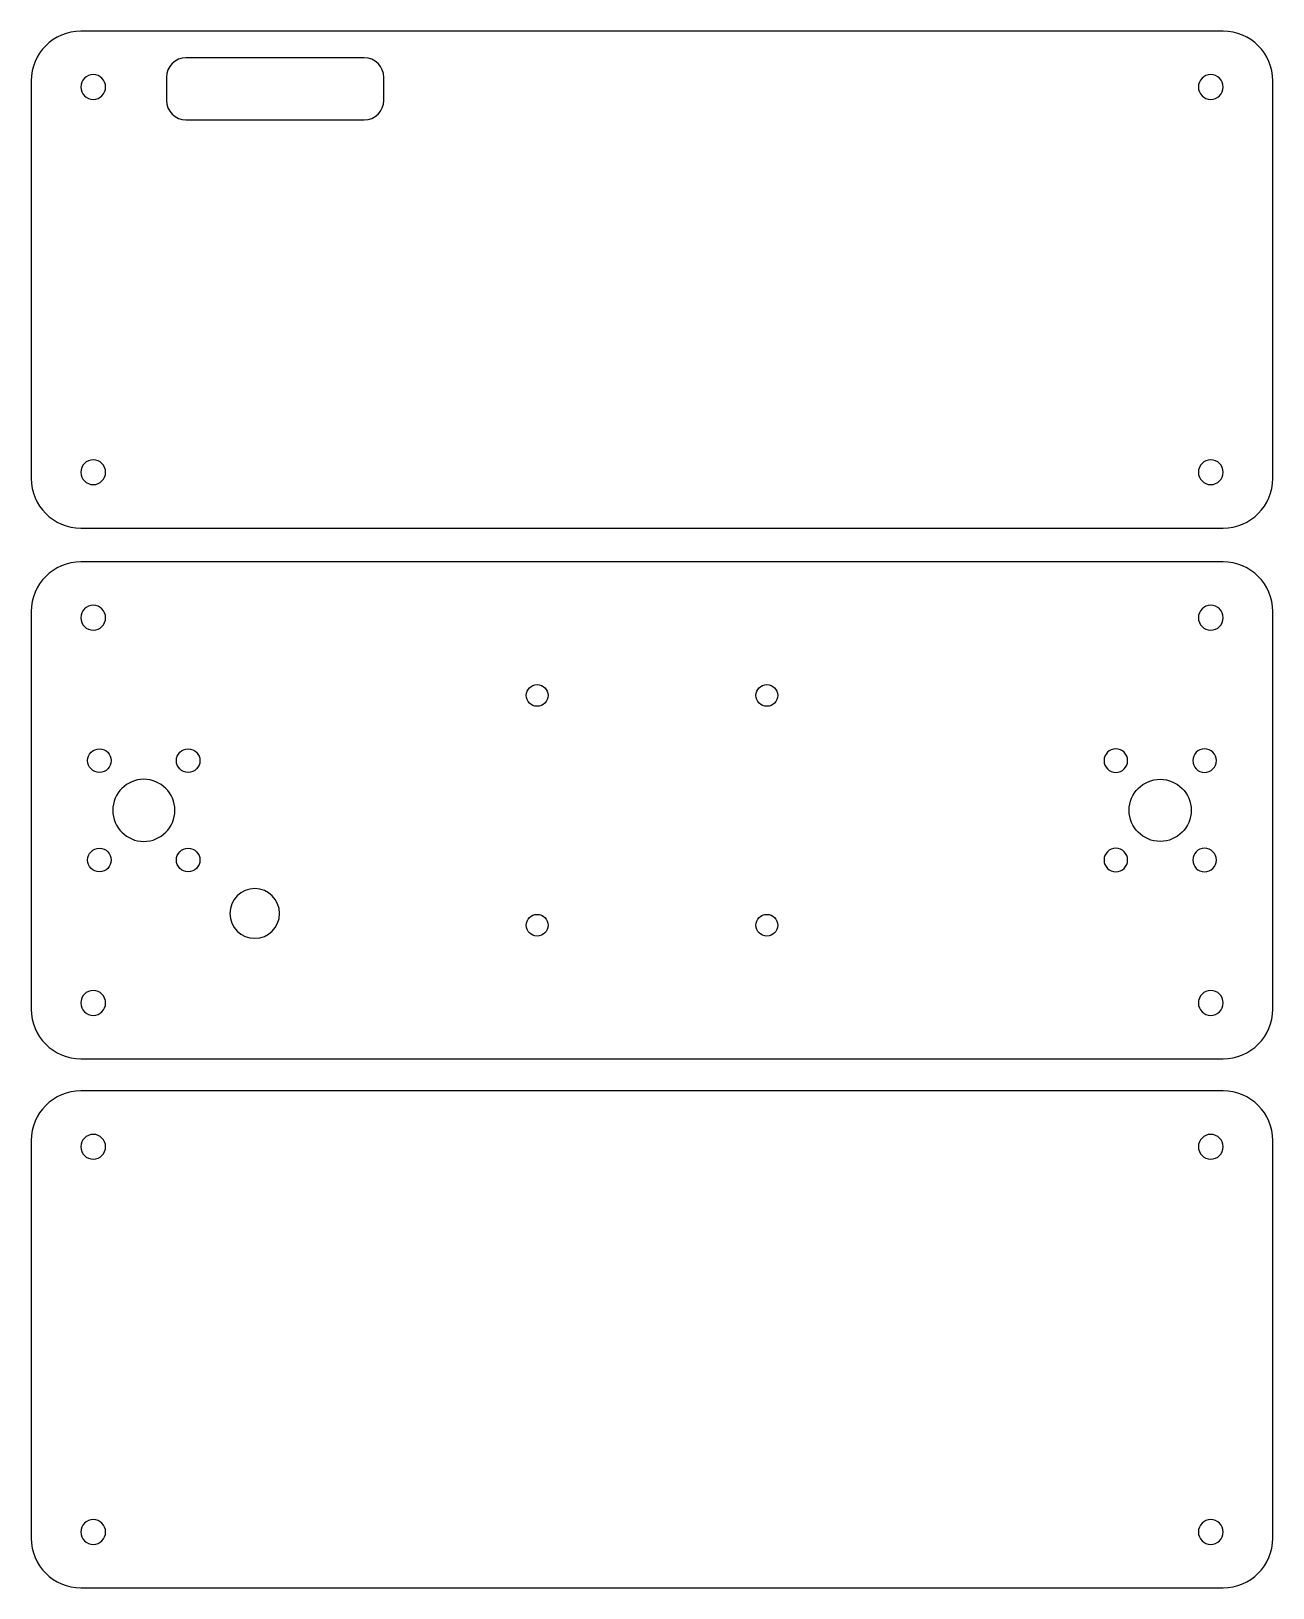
# Model space of a CAD drawing. Extents: x -357 to -157, y -120 to 130.
import ezdxf

# ---------------------------------------------------------------- set-up
doc = ezdxf.new("R2010")
doc.units = 0
doc.header["$MEASUREMENT"] = 0
doc.layers.add('CAMADA_1', color=7, linetype='CONTINUOUS')

msp = doc.modelspace()

# ---------------------------------------------------------------- linework, layer by layer
at = {"layer": 'CAMADA_1', "color": 250}
for points, knots in [([(-349.002, 130.1267), (-349.002, 130.1267), (-165.0021, 130.1267), (-165.0021, 130.1267), (-160.6021, 130.1267), (-157.0021, 126.5267), (-157.0021, 122.1266), (-157.0021, 122.1266), (-157.0021, 58.1267), (-157.0021, 58.1267), (-157.0021, 53.7267), (-160.6021, 50.1266), (-165.0021, 50.1266), (-165.0021, 50.1266), (-349.002, 50.1266), (-349.002, 50.1266), (-353.402, 50.1266), (-357.002, 53.7267), (-357.002, 58.1267), (-357.002, 58.1267), (-357.002, 122.1266), (-357.002, 122.1266), (-357.002, 126.5267), (-353.402, 130.1267), (-349.002, 130.1267)], [0, 0, 0, 0, 0.125, 0.125, 0.125, 0.25, 0.25, 0.25, 0.375, 0.375, 0.375, 0.5, 0.5, 0.5, 0.625, 0.625, 0.625, 0.75, 0.75, 0.75, 0.875, 0.875, 0.875, 1, 1, 1, 1]), ([(-332.0578, 125.8359), (-332.0578, 125.8359), (-303.3533, 125.8359), (-303.3533, 125.8359), (-301.622, 125.8359), (-300.2055, 124.4192), (-300.2055, 122.6879), (-300.2055, 122.6879), (-300.2055, 118.9836), (-300.2055, 118.9836), (-300.2055, 117.2523), (-301.622, 115.8358), (-303.3533, 115.8358), (-303.3533, 115.8358), (-332.0578, 115.8358), (-332.0578, 115.8358), (-333.7891, 115.8358), (-335.2055, 117.2523), (-335.2055, 118.9836), (-335.2055, 118.9836), (-335.2055, 122.6879), (-335.2055, 122.6879), (-335.2055, 124.4192), (-333.7891, 125.8359), (-332.0578, 125.8359)], [0, 0, 0, 0, 0.125, 0.125, 0.125, 0.25, 0.25, 0.25, 0.375, 0.375, 0.375, 0.5, 0.5, 0.5, 0.625, 0.625, 0.625, 0.75, 0.75, 0.75, 0.875, 0.875, 0.875, 1, 1, 1, 1]), ([(-347.0019, 123.1308), (-345.8973, 123.1308), (-345.0019, 122.2353), (-345.0019, 121.1308), (-345.0019, 120.0261), (-345.8973, 119.1308), (-347.0019, 119.1308), (-348.1065, 119.1308), (-349.0019, 120.0261), (-349.0019, 121.1308), (-349.0019, 122.2353), (-348.1065, 123.1308), (-347.0019, 123.1308)], [0, 0, 0, 0, 0.25, 0.25, 0.25, 0.5, 0.5, 0.5, 0.75, 0.75, 0.75, 1, 1, 1, 1]), ([(-167.0021, 123.1308), (-165.8975, 123.1308), (-165.0021, 122.2353), (-165.0021, 121.1308), (-165.0021, 120.0261), (-165.8975, 119.1308), (-167.0021, 119.1308), (-168.1067, 119.1308), (-169.0021, 120.0261), (-169.0021, 121.1308), (-169.0021, 122.2353), (-168.1067, 123.1308), (-167.0021, 123.1308)], [0, 0, 0, 0, 0.25, 0.25, 0.25, 0.5, 0.5, 0.5, 0.75, 0.75, 0.75, 1, 1, 1, 1]), ([(-347.0019, 61.1224), (-345.8973, 61.1224), (-345.0019, 60.2271), (-345.0019, 59.1224), (-345.0019, 58.0179), (-345.8973, 57.1224), (-347.0019, 57.1224), (-348.1065, 57.1224), (-349.0019, 58.0179), (-349.0019, 59.1224), (-349.0019, 60.2271), (-348.1065, 61.1224), (-347.0019, 61.1224)], [0, 0, 0, 0, 0.25, 0.25, 0.25, 0.5, 0.5, 0.5, 0.75, 0.75, 0.75, 1, 1, 1, 1]), ([(-167.0021, 61.1224), (-165.8975, 61.1224), (-165.0021, 60.2271), (-165.0021, 59.1224), (-165.0021, 58.0179), (-165.8975, 57.1224), (-167.0021, 57.1224), (-168.1067, 57.1224), (-169.0021, 58.0179), (-169.0021, 59.1224), (-169.0021, 60.2271), (-168.1067, 61.1224), (-167.0021, 61.1224)], [0, 0, 0, 0, 0.25, 0.25, 0.25, 0.5, 0.5, 0.5, 0.75, 0.75, 0.75, 1, 1, 1, 1]), ([(-349.002, 44.6899), (-349.002, 44.6899), (-165.0021, 44.6899), (-165.0021, 44.6899), (-160.6021, 44.6899), (-157.0021, 41.09), (-157.0021, 36.6899), (-157.0021, 36.6899), (-157.0021, -27.31), (-157.0021, -27.31), (-157.0021, -31.7099), (-160.6021, -35.3099), (-165.0021, -35.3099), (-165.0021, -35.3099), (-349.002, -35.3099), (-349.002, -35.3099), (-353.402, -35.3099), (-357.002, -31.7099), (-357.002, -27.31), (-357.002, -27.31), (-357.002, 36.6899), (-357.002, 36.6899), (-357.002, 41.09), (-353.402, 44.6899), (-349.002, 44.6899)], [0, 0, 0, 0, 0.125, 0.125, 0.125, 0.25, 0.25, 0.25, 0.375, 0.375, 0.375, 0.5, 0.5, 0.5, 0.625, 0.625, 0.625, 0.75, 0.75, 0.75, 0.875, 0.875, 0.875, 1, 1, 1, 1]), ([(-347.0019, 37.694), (-345.8973, 37.694), (-345.0019, 36.7987), (-345.0019, 35.694), (-345.0019, 34.5895), (-345.8973, 33.694), (-347.0019, 33.694), (-348.1065, 33.694), (-349.0019, 34.5895), (-349.0019, 35.694), (-349.0019, 36.7987), (-348.1065, 37.694), (-347.0019, 37.694)], [0, 0, 0, 0, 0.25, 0.25, 0.25, 0.5, 0.5, 0.5, 0.75, 0.75, 0.75, 1, 1, 1, 1]), ([(-167.0021, 37.694), (-165.8975, 37.694), (-165.0021, 36.7987), (-165.0021, 35.694), (-165.0021, 34.5895), (-165.8975, 33.694), (-167.0021, 33.694), (-168.1067, 33.694), (-169.0021, 34.5895), (-169.0021, 35.694), (-169.0021, 36.7987), (-168.1067, 37.694), (-167.0021, 37.694)], [0, 0, 0, 0, 0.25, 0.25, 0.25, 0.5, 0.5, 0.5, 0.75, 0.75, 0.75, 1, 1, 1, 1]), ([(-275.502, 21.44), (-274.5355, 21.44), (-273.752, 22.2234), (-273.752, 23.1899), (-273.752, 24.1564), (-274.5355, 24.94), (-275.502, 24.94), (-276.4685, 24.94), (-277.252, 24.1564), (-277.252, 23.1899), (-277.252, 22.2234), (-276.4685, 21.44), (-275.502, 21.44)], [0, 0, 0, 0, 0.25, 0.25, 0.25, 0.5, 0.5, 0.5, 0.75, 0.75, 0.75, 1, 1, 1, 1]), ([(-238.502, 21.44), (-237.5355, 21.44), (-236.7521, 22.2234), (-236.7521, 23.1899), (-236.7521, 24.1564), (-237.5355, 24.94), (-238.502, 24.94), (-239.4685, 24.94), (-240.252, 24.1564), (-240.252, 23.1899), (-240.252, 22.2234), (-239.4685, 21.44), (-238.502, 21.44)], [0, 0, 0, 0, 0.25, 0.25, 0.25, 0.5, 0.5, 0.5, 0.75, 0.75, 0.75, 1, 1, 1, 1]), ([(-346.002, 10.79), (-344.9527, 10.79), (-344.102, 11.6407), (-344.102, 12.69), (-344.102, 13.7393), (-344.9527, 14.5901), (-346.002, 14.5901), (-347.0513, 14.5901), (-347.902, 13.7393), (-347.902, 12.69), (-347.902, 11.6407), (-347.0513, 10.79), (-346.002, 10.79)], [0, 0, 0, 0, 0.25, 0.25, 0.25, 0.5, 0.5, 0.5, 0.75, 0.75, 0.75, 1, 1, 1, 1]), ([(-331.702, 10.79), (-330.6527, 10.79), (-329.802, 11.6407), (-329.802, 12.69), (-329.802, 13.7393), (-330.6527, 14.5901), (-331.702, 14.5901), (-332.7513, 14.5901), (-333.602, 13.7393), (-333.602, 12.69), (-333.602, 11.6407), (-332.7513, 10.79), (-331.702, 10.79)], [0, 0, 0, 0, 0.25, 0.25, 0.25, 0.5, 0.5, 0.5, 0.75, 0.75, 0.75, 1, 1, 1, 1]), ([(-182.3021, 10.79), (-183.3514, 10.79), (-184.2021, 11.6407), (-184.2021, 12.69), (-184.2021, 13.7393), (-183.3514, 14.5901), (-182.3021, 14.5901), (-181.2528, 14.5901), (-180.4021, 13.7393), (-180.4021, 12.69), (-180.4021, 11.6407), (-181.2528, 10.79), (-182.3021, 10.79)], [0, 0, 0, 0, 0.25, 0.25, 0.25, 0.5, 0.5, 0.5, 0.75, 0.75, 0.75, 1, 1, 1, 1]), ([(-168.0021, 10.79), (-169.0514, 10.79), (-169.9021, 11.6407), (-169.9021, 12.69), (-169.9021, 13.7393), (-169.0514, 14.5901), (-168.0021, 14.5901), (-166.9528, 14.5901), (-166.1021, 13.7393), (-166.1021, 12.69), (-166.1021, 11.6407), (-166.9528, 10.79), (-168.0021, 10.79)], [0, 0, 0, 0, 0.25, 0.25, 0.25, 0.5, 0.5, 0.5, 0.75, 0.75, 0.75, 1, 1, 1, 1]), ([(-338.852, 9.6902), (-336.0906, 9.6902), (-333.852, 7.4516), (-333.852, 4.6902), (-333.852, 1.9288), (-336.0906, -0.3099), (-338.852, -0.3099), (-341.6134, -0.3099), (-343.852, 1.9288), (-343.852, 4.6902), (-343.852, 7.4516), (-341.6134, 9.6902), (-338.852, 9.6902)], [0, 0, 0, 0, 0.25, 0.25, 0.25, 0.5, 0.5, 0.5, 0.75, 0.75, 0.75, 1, 1, 1, 1]), ([(-175.1521, 9.6902), (-177.9135, 9.6902), (-180.1521, 7.4516), (-180.1521, 4.6902), (-180.1521, 1.9288), (-177.9135, -0.3099), (-175.1521, -0.3099), (-172.3907, -0.3099), (-170.1521, 1.9288), (-170.1521, 4.6902), (-170.1521, 7.4516), (-172.3907, 9.6902), (-175.1521, 9.6902)], [0, 0, 0, 0, 0.25, 0.25, 0.25, 0.5, 0.5, 0.5, 0.75, 0.75, 0.75, 1, 1, 1, 1]), ([(-346.002, -5.2098), (-344.9527, -5.2098), (-344.102, -4.3592), (-344.102, -3.3098), (-344.102, -2.2605), (-344.9527, -1.4099), (-346.002, -1.4099), (-347.0513, -1.4099), (-347.902, -2.2605), (-347.902, -3.3098), (-347.902, -4.3592), (-347.0513, -5.2098), (-346.002, -5.2098)], [0, 0, 0, 0, 0.25, 0.25, 0.25, 0.5, 0.5, 0.5, 0.75, 0.75, 0.75, 1, 1, 1, 1]), ([(-331.702, -5.2098), (-330.6527, -5.2098), (-329.802, -4.3592), (-329.802, -3.3098), (-329.802, -2.2605), (-330.6527, -1.4099), (-331.702, -1.4099), (-332.7513, -1.4099), (-333.602, -2.2605), (-333.602, -3.3098), (-333.602, -4.3592), (-332.7513, -5.2098), (-331.702, -5.2098)], [0, 0, 0, 0, 0.25, 0.25, 0.25, 0.5, 0.5, 0.5, 0.75, 0.75, 0.75, 1, 1, 1, 1]), ([(-182.3021, -5.2098), (-183.3514, -5.2098), (-184.2021, -4.3592), (-184.2021, -3.3098), (-184.2021, -2.2605), (-183.3514, -1.4099), (-182.3021, -1.4099), (-181.2528, -1.4099), (-180.4021, -2.2605), (-180.4021, -3.3098), (-180.4021, -4.3592), (-181.2528, -5.2098), (-182.3021, -5.2098)], [0, 0, 0, 0, 0.25, 0.25, 0.25, 0.5, 0.5, 0.5, 0.75, 0.75, 0.75, 1, 1, 1, 1]), ([(-168.0021, -5.2098), (-169.0514, -5.2098), (-169.9021, -4.3592), (-169.9021, -3.3098), (-169.9021, -2.2605), (-169.0514, -1.4099), (-168.0021, -1.4099), (-166.9528, -1.4099), (-166.1021, -2.2605), (-166.1021, -3.3098), (-166.1021, -4.3592), (-166.9528, -5.2098), (-168.0021, -5.2098)], [0, 0, 0, 0, 0.25, 0.25, 0.25, 0.5, 0.5, 0.5, 0.75, 0.75, 0.75, 1, 1, 1, 1]), ([(-320.987, -7.9088), (-318.7779, -7.9088), (-316.987, -9.6997), (-316.987, -11.9088), (-316.987, -14.1179), (-318.7779, -15.9088), (-320.987, -15.9088), (-323.1961, -15.9088), (-324.987, -14.1179), (-324.987, -11.9088), (-324.987, -9.6997), (-323.1961, -7.9088), (-320.987, -7.9088)], [0, 0, 0, 0, 0.25, 0.25, 0.25, 0.5, 0.5, 0.5, 0.75, 0.75, 0.75, 1, 1, 1, 1]), ([(-275.502, -15.56), (-274.5355, -15.56), (-273.752, -14.7764), (-273.752, -13.81), (-273.752, -12.8435), (-274.5355, -12.0599), (-275.502, -12.0599), (-276.4685, -12.0599), (-277.252, -12.8435), (-277.252, -13.81), (-277.252, -14.7764), (-276.4685, -15.56), (-275.502, -15.56)], [0, 0, 0, 0, 0.25, 0.25, 0.25, 0.5, 0.5, 0.5, 0.75, 0.75, 0.75, 1, 1, 1, 1]), ([(-238.502, -15.56), (-237.5355, -15.56), (-236.7521, -14.7764), (-236.7521, -13.81), (-236.7521, -12.8435), (-237.5355, -12.0599), (-238.502, -12.0599), (-239.4685, -12.0599), (-240.252, -12.8435), (-240.252, -13.81), (-240.252, -14.7764), (-239.4685, -15.56), (-238.502, -15.56)], [0, 0, 0, 0, 0.25, 0.25, 0.25, 0.5, 0.5, 0.5, 0.75, 0.75, 0.75, 1, 1, 1, 1]), ([(-347.0019, -24.3141), (-345.8973, -24.3141), (-345.0019, -25.2096), (-345.0019, -26.3141), (-345.0019, -27.4188), (-345.8973, -28.3141), (-347.0019, -28.3141), (-348.1065, -28.3141), (-349.0019, -27.4188), (-349.0019, -26.3141), (-349.0019, -25.2096), (-348.1065, -24.3141), (-347.0019, -24.3141)], [0, 0, 0, 0, 0.25, 0.25, 0.25, 0.5, 0.5, 0.5, 0.75, 0.75, 0.75, 1, 1, 1, 1]), ([(-167.0021, -24.3141), (-165.8975, -24.3141), (-165.0021, -25.2096), (-165.0021, -26.3141), (-165.0021, -27.4188), (-165.8975, -28.3141), (-167.0021, -28.3141), (-168.1067, -28.3141), (-169.0021, -27.4188), (-169.0021, -26.3141), (-169.0021, -25.2096), (-168.1067, -24.3141), (-167.0021, -24.3141)], [0, 0, 0, 0, 0.25, 0.25, 0.25, 0.5, 0.5, 0.5, 0.75, 0.75, 0.75, 1, 1, 1, 1]), ([(-349.002, -40.4766), (-349.002, -40.4766), (-165.0021, -40.4766), (-165.0021, -40.4766), (-160.6021, -40.4766), (-157.0021, -44.0766), (-157.0021, -48.4767), (-157.0021, -48.4767), (-157.0021, -112.4767), (-157.0021, -112.4767), (-157.0021, -116.8766), (-160.6021, -120.4767), (-165.0021, -120.4767), (-165.0021, -120.4767), (-349.002, -120.4767), (-349.002, -120.4767), (-353.402, -120.4767), (-357.002, -116.8766), (-357.002, -112.4767), (-357.002, -112.4767), (-357.002, -48.4767), (-357.002, -48.4767), (-357.002, -44.0766), (-353.402, -40.4766), (-349.002, -40.4766)], [0, 0, 0, 0, 0.125, 0.125, 0.125, 0.25, 0.25, 0.25, 0.375, 0.375, 0.375, 0.5, 0.5, 0.5, 0.625, 0.625, 0.625, 0.75, 0.75, 0.75, 0.875, 0.875, 0.875, 1, 1, 1, 1]), ([(-347.0019, -47.4725), (-345.8973, -47.4725), (-345.0019, -48.3679), (-345.0019, -49.4726), (-345.0019, -50.5771), (-345.8973, -51.4726), (-347.0019, -51.4726), (-348.1065, -51.4726), (-349.0019, -50.5771), (-349.0019, -49.4726), (-349.0019, -48.3679), (-348.1065, -47.4725), (-347.0019, -47.4725)], [0, 0, 0, 0, 0.25, 0.25, 0.25, 0.5, 0.5, 0.5, 0.75, 0.75, 0.75, 1, 1, 1, 1]), ([(-167.0021, -47.4725), (-165.8975, -47.4725), (-165.0021, -48.3679), (-165.0021, -49.4726), (-165.0021, -50.5771), (-165.8975, -51.4726), (-167.0021, -51.4726), (-168.1067, -51.4726), (-169.0021, -50.5771), (-169.0021, -49.4726), (-169.0021, -48.3679), (-168.1067, -47.4725), (-167.0021, -47.4725)], [0, 0, 0, 0, 0.25, 0.25, 0.25, 0.5, 0.5, 0.5, 0.75, 0.75, 0.75, 1, 1, 1, 1]), ([(-347.0019, -109.4809), (-345.8973, -109.4809), (-345.0019, -110.3762), (-345.0019, -111.4809), (-345.0019, -112.5854), (-345.8973, -113.4808), (-347.0019, -113.4808), (-348.1065, -113.4808), (-349.0019, -112.5854), (-349.0019, -111.4809), (-349.0019, -110.3762), (-348.1065, -109.4809), (-347.0019, -109.4809)], [0, 0, 0, 0, 0.25, 0.25, 0.25, 0.5, 0.5, 0.5, 0.75, 0.75, 0.75, 1, 1, 1, 1]), ([(-167.0021, -109.4809), (-165.8975, -109.4809), (-165.0021, -110.3762), (-165.0021, -111.4809), (-165.0021, -112.5854), (-165.8975, -113.4808), (-167.0021, -113.4808), (-168.1067, -113.4808), (-169.0021, -112.5854), (-169.0021, -111.4809), (-169.0021, -110.3762), (-168.1067, -109.4809), (-167.0021, -109.4809)], [0, 0, 0, 0, 0.25, 0.25, 0.25, 0.5, 0.5, 0.5, 0.75, 0.75, 0.75, 1, 1, 1, 1])]:
    msp.add_open_spline(points, degree=3, knots=knots, dxfattribs=at)

doc.saveas('drawing.dxf')
